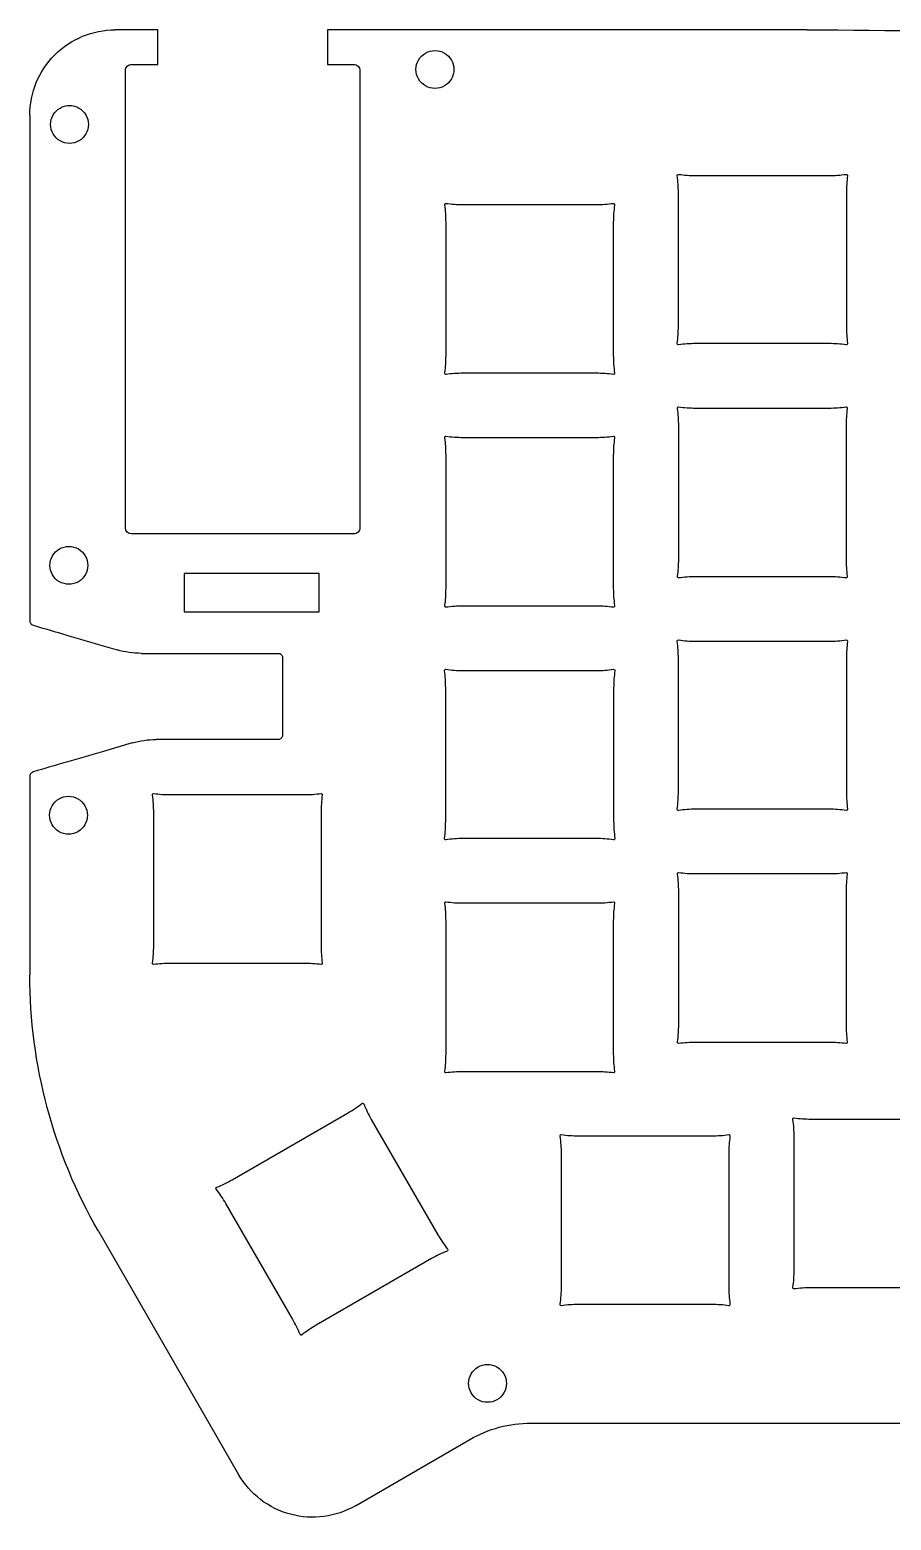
# Model space of a CAD drawing. Extents: x 0 to 308, y 0 to 122.
# Drawn here: x 0.1 to 70.6, y -0.1 to 121.8 of the extents above; entities that cross this region are included whole.
import ezdxf

# ---------------------------------------------------------------- set-up
doc = ezdxf.new("R2010")
doc.units = 0
doc.layers.add('Layer_1', color=7, linetype='CONTINUOUS')

msp = doc.modelspace()

# ---------------------------------------------------------------- linework, layer by layer
at = {"layer": 'Layer_1', "color": 7}
for points in [[(10.606562, 121.842358), (7.132167, 121.842358)], [(10.606562, 119.000808), (10.606562, 121.842358)], [(24.506568, 121.842358), (24.506568, 119.000808)], [(63.76554, 121.842358), (24.506568, 121.842358)], [(7.966561, 81.100811), (7.966561, 118.500826)], [(8.466561, 119.000808), (10.606562, 119.000808)], [(24.506568, 119.000808), (26.646566, 119.000808)], [(27.146569, 118.500826), (27.146569, 81.100811)], [(0.132162, 114.84235), (0.132162, 73.502363)], [(54.643391, 109.915935), (65.557908, 109.915935)], [(46.507864, 107.515925), (35.593347, 107.515925)], [(53.225645, 97.583665), (53.225645, 108.49819)], [(66.975653, 108.49819), (66.975653, 97.583665)], [(34.175601, 106.09818), (34.175601, 95.183652)], [(47.925609, 95.183652), (47.925609, 106.09818)], [(65.557908, 96.16592), (54.643391, 96.16592)], [(35.593347, 93.765907), (46.507864, 93.765907)], [(65.557908, 90.865884), (54.643391, 90.865884)], [(53.225645, 89.448138), (53.225645, 78.533635)], [(66.975653, 78.533635), (66.975653, 89.448138)], [(46.507864, 88.465871), (35.593347, 88.465871)], [(34.175601, 87.048125), (34.175601, 76.133622)], [(47.925609, 76.133622), (47.925609, 87.048125)], [(26.646566, 80.600801), (8.466561, 80.600801)], [(54.643391, 77.115889), (65.557908, 77.115889)], [(35.593347, 74.715876), (46.507864, 74.715876)], [(6.141518, 71.442975), (7.29617, 71.104467)], [(9.265345, 70.821785), (20.471068, 70.821785)], [(54.643391, 71.815827), (65.557908, 71.815827)], [(20.821064, 70.471794), (20.821064, 64.121784)], [(53.225645, 59.483551), (53.225645, 70.398107)], [(66.975653, 70.398107), (66.975653, 59.483551)], [(35.593347, 69.41584), (46.507864, 69.41584)], [(34.175601, 57.083565), (34.175601, 67.998068)], [(47.925612, 67.998068), (47.925612, 57.083565)], [(8.518978, 63.490593), (6.158621, 62.800611)], [(20.471068, 63.771766), (10.483036, 63.771766)], [(0.132162, 60.740959), (0.132162, 44.515598)], [(22.582607, 59.230503), (11.668091, 59.230503)], [(10.250348, 57.812731), (10.250348, 46.898254)], [(24.00035, 46.898254), (24.00035, 57.812731)], [(65.557908, 58.065805), (54.643391, 58.065805)], [(46.507864, 55.665819), (35.593347, 55.665819)], [(65.557908, 52.765796), (54.643391, 52.765796)], [(53.225645, 51.34805), (53.225645, 40.433547)], [(66.975653, 40.433547), (66.975653, 51.34805)], [(46.507864, 50.365783), (35.593347, 50.365783)], [(34.175601, 48.948037), (34.175601, 38.033534)], [(47.925609, 38.033534), (47.925609, 48.948037)], [(11.668091, 45.480482), (22.582607, 45.480482)], [(54.643391, 39.015801), (65.557908, 39.015801)], [(35.593347, 36.615788), (46.507864, 36.615788)], [(16.699606, 27.746359), (26.151855, 33.203637)], [(28.088529, 32.684709), (33.545794, 23.23248)], [(75.00563, 32.68746), (64.091111, 32.68746)], [(55.957885, 31.315752), (45.043366, 31.315752)], [(62.67337, 31.269715), (62.67337, 20.355211)], [(43.62562, 29.898007), (43.62562, 18.983503)], [(57.375631, 18.983503), (57.375631, 29.898007)], [(21.637935, 16.357457), (16.180675, 25.809711)], [(5.749019, 23.533048), (17.223961, 3.635793)], [(33.026863, 21.29578), (23.574609, 15.838528)], [(64.091111, 18.937466), (75.00563, 18.937466)], [(45.043366, 17.565758), (55.957885, 17.565758)], [(41.159134, 7.835452), (93.018013, 7.835452)], [(26.79485, 1.074755), (36.149089, 6.489911)]]:
    msp.add_lwpolyline(points, dxfattribs=at)
msp.add_lwpolyline([(23.806066, 77.367296), (12.756062, 77.367296), (12.756062, 74.227296), (23.806066, 74.227296)], close=True, dxfattribs=at)
for points in [[(2.182416, 119.792098), (3.495172, 121.104857), (5.275652, 121.842358), (7.132167, 121.842358)], [(63.76554, 121.842358), (90.886572, 121.842358), (117.954903, 119.45359), (144.656764, 114.703761)], [(0.132162, 114.84235), (0.132162, 116.698879), (0.86966, 118.479342), (2.182416, 119.792098)], [(31.745389, 118.595547), (31.74486, 119.149689), (32.040135, 119.66195), (32.519934, 119.939181)], [(32.519934, 119.939181), (32.999738, 120.216411), (33.591043, 120.216411), (34.070842, 119.939181)], [(34.070842, 119.939181), (34.550641, 119.66195), (34.845946, 119.149689), (34.845385, 118.595547)], [(7.966561, 118.500826), (7.966561, 118.633436), (8.01924, 118.760595), (8.113006, 118.854363)], [(8.113006, 118.854363), (8.206774, 118.948129), (8.333952, 119.000808), (8.466561, 119.000808)], [(26.646566, 119.000808), (26.779176, 119.000808), (26.906353, 118.948129), (27.000122, 118.854363)], [(27.000122, 118.854363), (27.09389, 118.760595), (27.146569, 118.633436), (27.146569, 118.500826)], [(32.519934, 117.251885), (32.040135, 117.529116), (31.744831, 118.041403), (31.745389, 118.595547)], [(34.845385, 118.595547), (34.845914, 118.041403), (34.550641, 117.529116), (34.070842, 117.251885)], [(34.070842, 117.251885), (33.591043, 116.974654), (32.999738, 116.974654), (32.519934, 117.251885)], [(1.831933, 114.100695), (1.831933, 114.654443), (2.127359, 115.166148), (2.606933, 115.443035)], [(2.606933, 115.443035), (3.086504, 115.719892), (3.677362, 115.719892), (4.156936, 115.443035)], [(4.156936, 115.443035), (4.636507, 115.166148), (4.931936, 114.654443), (4.931936, 114.100695)], [(2.606933, 112.75833), (2.127359, 113.035217), (1.831933, 113.546922), (1.831933, 114.100695)], [(4.931936, 114.100695), (4.931936, 113.546922), (4.636507, 113.035217), (4.156936, 112.75833)], [(4.156936, 112.75833), (3.677362, 112.481469), (3.086504, 112.481469), (2.606933, 112.75833)], [(53.126633, 109.901886), (53.122214, 109.933028), (53.132692, 109.964407), (53.15493, 109.986632)], [(53.225645, 108.49819), (53.225645, 108.967826), (53.192559, 109.436907), (53.126633, 109.901886)], [(53.15493, 109.986632), (53.177155, 110.008857), (53.208551, 110.019361), (53.239679, 110.014943)], [(53.239679, 110.014943), (53.704677, 109.949008), (54.173742, 109.915935), (54.643391, 109.915935)], [(65.557908, 109.915935), (66.027554, 109.915935), (66.496619, 109.949008), (66.961614, 110.014943)], [(66.961614, 110.014943), (66.992743, 110.019441), (67.024135, 110.008857), (67.046366, 109.986632)], [(67.074666, 109.901886), (67.008739, 109.436907), (66.975653, 108.967826), (66.975653, 108.49819)], [(67.046366, 109.986632), (67.068591, 109.964407), (67.079079, 109.933028), (67.074666, 109.901886)], [(34.104889, 107.586622), (34.082664, 107.564397), (34.072178, 107.533017), (34.076592, 107.501876)], [(34.076592, 107.501876), (34.142515, 107.036896), (34.175601, 106.567816), (34.175601, 106.09818)], [(34.189638, 107.614933), (34.158509, 107.61943), (34.127119, 107.608847), (34.104889, 107.586622)], [(35.593347, 107.515925), (35.1237, 107.515925), (34.654633, 107.548998), (34.189638, 107.614933)], [(47.91157, 107.614933), (47.446575, 107.548998), (46.97751, 107.515925), (46.507864, 107.515925)], [(47.996319, 107.586622), (47.974094, 107.608847), (47.942699, 107.619351), (47.91157, 107.614933)], [(47.925609, 106.09818), (47.925607, 106.567816), (47.958693, 107.036896), (48.024617, 107.501876)], [(48.024617, 107.501876), (48.029035, 107.533017), (48.018558, 107.564397), (47.996319, 107.586622)], [(53.126633, 96.179943), (53.192559, 96.644949), (53.225645, 97.114003), (53.225645, 97.583665)], [(66.975653, 97.583665), (66.975653, 97.114003), (67.008739, 96.644949), (67.074666, 96.179943)], [(34.175601, 95.183652), (34.175601, 94.714016), (34.142515, 94.244936), (34.076592, 93.779956)], [(48.024617, 93.779956), (47.958693, 94.244936), (47.925607, 94.714016), (47.925609, 95.183652)], [(53.154935, 96.095196), (53.13271, 96.117421), (53.122222, 96.148828), (53.126633, 96.179943)], [(53.239679, 96.066912), (53.208553, 96.062414), (53.177163, 96.072998), (53.154935, 96.095196)], [(54.643391, 96.16592), (54.173742, 96.16592), (53.704677, 96.13282), (53.239679, 96.066912)], [(66.961614, 96.066912), (66.496619, 96.13282), (66.027554, 96.16592), (65.557908, 96.16592)], [(67.046366, 96.095196), (67.024141, 96.072971), (66.992743, 96.062494), (66.961614, 96.066912)], [(67.074666, 96.179943), (67.079084, 96.148828), (67.068607, 96.117421), (67.046366, 96.095196)], [(34.076592, 93.779956), (34.072173, 93.748815), (34.08265, 93.717435), (34.104886, 93.695184)], [(34.104886, 93.695184), (34.127111, 93.672959), (34.158509, 93.662481), (34.189638, 93.6669)], [(34.189638, 93.6669), (34.654633, 93.732834), (35.1237, 93.765907), (35.593347, 93.765907)], [(46.507864, 93.765907), (46.97751, 93.765907), (47.446575, 93.732834), (47.91157, 93.6669)], [(47.91157, 93.6669), (47.942699, 93.662402), (47.974089, 93.672985), (47.996319, 93.695184)], [(47.996319, 93.695184), (48.018544, 93.717409), (48.029032, 93.748815), (48.024617, 93.779956)], [(53.154935, 90.93658), (53.13271, 90.914355), (53.122222, 90.882976), (53.126633, 90.851834)], [(53.126633, 90.851834), (53.192559, 90.386828), (53.225645, 89.917774), (53.225645, 89.448138)], [(53.239684, 90.964891), (53.208553, 90.969389), (53.177163, 90.958805), (53.154935, 90.93658)], [(54.643391, 90.865884), (54.173742, 90.865884), (53.704682, 90.898957), (53.239684, 90.964891)], [(66.961614, 90.964891), (66.496619, 90.898957), (66.027554, 90.865884), (65.557908, 90.865884)], [(67.046366, 90.93658), (67.024141, 90.958805), (66.992743, 90.969309), (66.961614, 90.964891)], [(66.975653, 89.448138), (66.975653, 89.917774), (67.008739, 90.386828), (67.074666, 90.851834)], [(67.074666, 90.851834), (67.079084, 90.882976), (67.068607, 90.914355), (67.046366, 90.93658)], [(34.104889, 88.536568), (34.082664, 88.514343), (34.072178, 88.482963), (34.076592, 88.451821)], [(34.076592, 88.451821), (34.142515, 87.986842), (34.175601, 87.517761), (34.175601, 87.048125)], [(34.189638, 88.564878), (34.158509, 88.569376), (34.127119, 88.558793), (34.104889, 88.536568)], [(35.593347, 88.465871), (35.1237, 88.465871), (34.654633, 88.498944), (34.189638, 88.564878)], [(47.91157, 88.564878), (47.446575, 88.498944), (46.97751, 88.465871), (46.507864, 88.465871)], [(47.996319, 88.536568), (47.974094, 88.558793), (47.942699, 88.569297), (47.91157, 88.564878)], [(47.925609, 87.048125), (47.925609, 87.517761), (47.958695, 87.986842), (48.024622, 88.451821)], [(48.024622, 88.451821), (48.02904, 88.482963), (48.018536, 88.514343), (47.996319, 88.536568)], [(8.466561, 80.600801), (8.190418, 80.600801), (7.966561, 80.824665), (7.966561, 81.100811)], [(27.000122, 80.747248), (26.90635, 80.65348), (26.779176, 80.600801), (26.646566, 80.600801)], [(27.146569, 81.100811), (27.146569, 80.968202), (27.09389, 80.841017), (27.000122, 80.747248)], [(1.780365, 78.021797), (1.780365, 78.575571), (2.075797, 79.08725), (2.555368, 79.364137)], [(2.555368, 79.364137), (3.03494, 79.641023), (3.625797, 79.641023), (4.105371, 79.364137)], [(4.105371, 79.364137), (4.584943, 79.08725), (4.880372, 78.575571), (4.880372, 78.021797)], [(53.225645, 78.533635), (53.225645, 78.063972), (53.192559, 77.594918), (53.126633, 77.129912)], [(67.074666, 77.129912), (67.008739, 77.594918), (66.975653, 78.063972), (66.975653, 78.533635)], [(2.555368, 76.679458), (2.075797, 76.956345), (1.780365, 77.46805), (1.780365, 78.021797)], [(4.880372, 78.021797), (4.880372, 77.46805), (4.584943, 76.956345), (4.105371, 76.679458)], [(53.126633, 77.129912), (53.122214, 77.098797), (53.132692, 77.067391), (53.154935, 77.045166)], [(53.154935, 77.045166), (53.17716, 77.022941), (53.208553, 77.012463), (53.239684, 77.016882)], [(53.239684, 77.016882), (53.704682, 77.08279), (54.173742, 77.115889), (54.643391, 77.115889)], [(65.557908, 77.115889), (66.027554, 77.115889), (66.496619, 77.08279), (66.961614, 77.016882)], [(66.961614, 77.016882), (66.992743, 77.012384), (67.024133, 77.022967), (67.046366, 77.045166)], [(67.046366, 77.045166), (67.068591, 77.067391), (67.079079, 77.098797), (67.074666, 77.129912)], [(4.105371, 76.679458), (3.625797, 76.402571), (3.03494, 76.402571), (2.555368, 76.679458)], [(34.175601, 76.133622), (34.175601, 75.663986), (34.142515, 75.194905), (34.076592, 74.729926)], [(48.024622, 74.729926), (47.958695, 75.194905), (47.925609, 75.663986), (47.925609, 76.133622)], [(34.076592, 74.729926), (34.072173, 74.698784), (34.08265, 74.667404), (34.104889, 74.645153)], [(34.104889, 74.645153), (34.127114, 74.622928), (34.158509, 74.61245), (34.189638, 74.616869)], [(34.189638, 74.616869), (34.654633, 74.682803), (35.1237, 74.715876), (35.593347, 74.715876)], [(46.507864, 74.715876), (46.97751, 74.715876), (47.446575, 74.682803), (47.91157, 74.616869)], [(47.91157, 74.616869), (47.942699, 74.612371), (47.974089, 74.622954), (47.996319, 74.645153)], [(47.996319, 74.645153), (48.018544, 74.667378), (48.029035, 74.698784), (48.024622, 74.729926)], [(0.132162, 73.502363), (0.132162, 73.468231), (0.136501, 73.434206), (0.1451, 73.401159)], [(0.1451, 73.401159), (0.153699, 73.368113), (0.166452, 73.33631), (0.18306, 73.306491)], [(0.18306, 73.306491), (0.20846, 73.26093), (0.24248, 73.220766), (0.28325, 73.188249)], [(0.28325, 73.188249), (0.323879, 73.155837), (0.370438, 73.131654), (0.420328, 73.117076)], [(0.420323, 73.117076), (1.327165, 72.852069), (2.247287, 72.58304), (3.152126, 72.318324)], [(3.152126, 72.318324), (4.138391, 72.029795), (5.152673, 71.732853), (6.141518, 71.442975)], [(9.265345, 70.821785), (8.598845, 70.821785), (7.935758, 70.916983), (7.29617, 71.104467)], [(20.471068, 70.821785), (20.563889, 70.821785), (20.652916, 70.784929), (20.718554, 70.719286)], [(53.126633, 71.801804), (53.122214, 71.832919), (53.132692, 71.864325), (53.154935, 71.88655)], [(53.225645, 70.398107), (53.225645, 70.867744), (53.192559, 71.336798), (53.126633, 71.801804)], [(53.154935, 71.88655), (53.17716, 71.908775), (53.208553, 71.919252), (53.239684, 71.91486)], [(53.239684, 71.91486), (53.704682, 71.848926), (54.173742, 71.815827), (54.643391, 71.815827)], [(65.557908, 71.815827), (66.027554, 71.815827), (66.496619, 71.848926), (66.961614, 71.91486)], [(66.961614, 71.91486), (66.992743, 71.919358), (67.024133, 71.908775), (67.046366, 71.88655)], [(67.074666, 71.801804), (67.008739, 71.336798), (66.975653, 70.867744), (66.975653, 70.398107)], [(67.046366, 71.88655), (67.068591, 71.864325), (67.079079, 71.832919), (67.074666, 71.801804)], [(20.718554, 70.719286), (20.784192, 70.653642), (20.821067, 70.56461), (20.821064, 70.471794)], [(34.104889, 69.486537), (34.127114, 69.508762), (34.158509, 69.519266), (34.18964, 69.514847)], [(34.18964, 69.514847), (34.654638, 69.448913), (35.1237, 69.41584), (35.593347, 69.41584)], [(46.507864, 69.41584), (46.97751, 69.41584), (47.446575, 69.448913), (47.91157, 69.514847)], [(47.91157, 69.514847), (47.942699, 69.519345), (47.974089, 69.508762), (47.996319, 69.486537)], [(34.076592, 69.401791), (34.072173, 69.432932), (34.08265, 69.464312), (34.104889, 69.486537)], [(34.175601, 67.998068), (34.175601, 68.467731), (34.142515, 68.936785), (34.076592, 69.401791)], [(48.024622, 69.401791), (47.958695, 68.936785), (47.925612, 68.467731), (47.925612, 67.998068)], [(47.996319, 69.486537), (48.018544, 69.464312), (48.029035, 69.432932), (48.024622, 69.401791)], [(8.518978, 63.490593), (9.15699, 63.677098), (9.81832, 63.771766), (10.483036, 63.771766)], [(20.718562, 63.874292), (20.652919, 63.808649), (20.563897, 63.771766), (20.471068, 63.771766)], [(20.821064, 64.121784), (20.82107, 64.028968), (20.784197, 63.939935), (20.718562, 63.874292)], [(6.158621, 62.800611), (5.162217, 62.509331), (4.139508, 62.210748), (3.145181, 61.920685)], [(0.248068, 61.023455), (0.211296, 60.986228), (0.182163, 60.942148), (0.162293, 60.89373)], [(0.327809, 61.085923), (0.298688, 61.068461), (0.271899, 61.047559), (0.248068, 61.023455)], [(0.420617, 61.126352), (0.388091, 61.116827), (0.356905, 61.103333), (0.327809, 61.085923)], [(3.145181, 61.920685), (2.242712, 61.657424), (1.32508, 61.389903), (0.420617, 61.126352)], [(0.162293, 60.89373), (0.142396, 60.845258), (0.132162, 60.793346), (0.132162, 60.740959)], [(1.751142, 57.571775), (1.751142, 58.125548), (2.046574, 58.637253), (2.526142, 58.914114)], [(2.526142, 58.914114), (3.005714, 59.191001), (3.596572, 59.191001), (4.076145, 58.914114)], [(4.076145, 58.914114), (4.555717, 58.637253), (4.851146, 58.125548), (4.851146, 57.571775)], [(10.179632, 59.301226), (10.157407, 59.279001), (10.146919, 59.247595), (10.151338, 59.216454)], [(10.151338, 59.216454), (10.217262, 58.751448), (10.250348, 58.282394), (10.250348, 57.812731)], [(10.264381, 59.32951), (10.233253, 59.334008), (10.201863, 59.323425), (10.179632, 59.301226)], [(11.668091, 59.230503), (11.198444, 59.230503), (10.729379, 59.263603), (10.264381, 59.32951)], [(23.986314, 59.32951), (23.521316, 59.263603), (23.052257, 59.230503), (22.582607, 59.230503)], [(24.071066, 59.301226), (24.048841, 59.323451), (24.017442, 59.333929), (23.986314, 59.32951)], [(24.00035, 57.812731), (24.00035, 58.282394), (24.033434, 58.751448), (24.09936, 59.216454)], [(24.09936, 59.216454), (24.103779, 59.247595), (24.093301, 59.278975), (24.071066, 59.301226)], [(53.126633, 58.079855), (53.192559, 58.544861), (53.225645, 59.013915), (53.225645, 59.483551)], [(66.975653, 59.483551), (66.975656, 59.013915), (67.008739, 58.544861), (67.074666, 58.079855)], [(2.526142, 56.229435), (2.046574, 56.506349), (1.751142, 57.018054), (1.751142, 57.571775)], [(4.851146, 57.571775), (4.851146, 57.018054), (4.555717, 56.506349), (4.076145, 56.229435)], [(53.15493, 57.995109), (53.132705, 58.017334), (53.122217, 58.04874), (53.126633, 58.079855)], [(53.239684, 57.966798), (53.208553, 57.9623), (53.177158, 57.972884), (53.15493, 57.995109)], [(54.643391, 58.065805), (54.173742, 58.065805), (53.704682, 58.032732), (53.239684, 57.966798)], [(66.961614, 57.966798), (66.496619, 58.032732), (66.027554, 58.065805), (65.557908, 58.065805)], [(67.046368, 57.995109), (67.024143, 57.972884), (66.992745, 57.962406), (66.961614, 57.966798)], [(67.074666, 58.079855), (67.079084, 58.04874), (67.068607, 58.017334), (67.046368, 57.995109)], [(4.076145, 56.229435), (3.596572, 55.952575), (3.005714, 55.952575), (2.526142, 56.229435)], [(34.076592, 55.679868), (34.142515, 56.144874), (34.175601, 56.613955), (34.175601, 57.083565)], [(47.925612, 57.083565), (47.925612, 56.613955), (47.958695, 56.144874), (48.024622, 55.679868)], [(34.104886, 55.595122), (34.082661, 55.617347), (34.072173, 55.648753), (34.076592, 55.679868)], [(34.18964, 55.566812), (34.158509, 55.562314), (34.127116, 55.572897), (34.104886, 55.595122)], [(35.593347, 55.665819), (35.1237, 55.665819), (34.654638, 55.632746), (34.18964, 55.566812)], [(47.91157, 55.566812), (47.446575, 55.632746), (46.97751, 55.665819), (46.507864, 55.665819)], [(47.996325, 55.595122), (47.9741, 55.572897), (47.942701, 55.562393), (47.91157, 55.566812)], [(48.024622, 55.679868), (48.02904, 55.648753), (48.018563, 55.617347), (47.996325, 55.595122)], [(53.15493, 52.836519), (53.132705, 52.814294), (53.122217, 52.782888), (53.126633, 52.751746)], [(53.126633, 52.751746), (53.192559, 52.286767), (53.225645, 51.817713), (53.225645, 51.34805)], [(53.239684, 52.864803), (53.208553, 52.869301), (53.177158, 52.858718), (53.15493, 52.836519)], [(54.643391, 52.765796), (54.173742, 52.765796), (53.704682, 52.798895), (53.239684, 52.864803)], [(66.961614, 52.864803), (66.496619, 52.798895), (66.027554, 52.765796), (65.557908, 52.765796)], [(67.046368, 52.836519), (67.024143, 52.858744), (66.992745, 52.869222), (66.961614, 52.864803)], [(66.975653, 51.34805), (66.975656, 51.817713), (67.008739, 52.286767), (67.074666, 52.751746)], [(67.074666, 52.751746), (67.079084, 52.782888), (67.068607, 52.814268), (67.046368, 52.836519)], [(34.104894, 50.436506), (34.082669, 50.414281), (34.072184, 50.382902), (34.076592, 50.35176)], [(34.076592, 50.35176), (34.142515, 49.886781), (34.175601, 49.4177), (34.175601, 48.948037)], [(34.189638, 50.46479), (34.158517, 50.469288), (34.127127, 50.458705), (34.104894, 50.436506)], [(35.593347, 50.365783), (35.1237, 50.365783), (34.654633, 50.398882), (34.189638, 50.46479)], [(47.91157, 50.46479), (47.446575, 50.398882), (46.97751, 50.365783), (46.507864, 50.365783)], [(47.996311, 50.436506), (47.974086, 50.458731), (47.942696, 50.469209), (47.91157, 50.46479)], [(47.925609, 48.948037), (47.925609, 49.4177), (47.958695, 49.886781), (48.024622, 50.35176)], [(48.024622, 50.35176), (48.029014, 50.382902), (48.018536, 50.414281), (47.996311, 50.436506)], [(10.250348, 46.898254), (10.250348, 46.428618), (10.217262, 45.959537), (10.151338, 45.494558)], [(24.09936, 45.494558), (24.033434, 45.959537), (24.00035, 46.428618), (24.00035, 46.898254)], [(10.151338, 45.494558), (10.146919, 45.463416), (10.157397, 45.43201), (10.179632, 45.409785)], [(10.179632, 45.409785), (10.201857, 45.38756), (10.233253, 45.377083), (10.264381, 45.381475)], [(10.264381, 45.381475), (10.729379, 45.447409), (11.198444, 45.480508), (11.668091, 45.480482)], [(22.582607, 45.480482), (23.052257, 45.480508), (23.521316, 45.447409), (23.986314, 45.381475)], [(23.986314, 45.381475), (24.017442, 45.376977), (24.048835, 45.38756), (24.071066, 45.409785)], [(24.071066, 45.409785), (24.093291, 45.43201), (24.103776, 45.463416), (24.09936, 45.494558)], [(5.749019, 23.533048), (2.06923, 29.91367), (0.132159, 37.149877), (0.132162, 44.515598)], [(53.225645, 40.433547), (53.225645, 39.963884), (53.192559, 39.494804), (53.126633, 39.029824)], [(67.074666, 39.029824), (67.008739, 39.494804), (66.975653, 39.963884), (66.975653, 40.433547)], [(53.126633, 39.029824), (53.122214, 38.998683), (53.132718, 38.967303), (53.154943, 38.945078)], [(67.046358, 38.945078), (67.068583, 38.967303), (67.079071, 38.998683), (67.074666, 39.029824)], [(34.175601, 38.033534), (34.175601, 37.563871), (34.142515, 37.094817), (34.076592, 36.629838)], [(48.024622, 36.629838), (47.958695, 37.094817), (47.925609, 37.563871), (47.925609, 38.033534)], [(53.154943, 38.945078), (53.177168, 38.922853), (53.208561, 38.912375), (53.239684, 38.916794)], [(53.239684, 38.916794), (53.704682, 38.982702), (54.173742, 39.015801), (54.643391, 39.015801)], [(65.557908, 39.015801), (66.027554, 39.015801), (66.496619, 38.982702), (66.961614, 38.916794)], [(66.961614, 38.916794), (66.99274, 38.912296), (67.024128, 38.922879), (67.046358, 38.945078)], [(34.076592, 36.629838), (34.072173, 36.598696), (34.08265, 36.567317), (34.104886, 36.545065)], [(34.189638, 36.516781), (34.654633, 36.582689), (35.1237, 36.615788), (35.593347, 36.615788)], [(46.507864, 36.615788), (46.97751, 36.615788), (47.446575, 36.582689), (47.91157, 36.516781)], [(47.996325, 36.545065), (48.01855, 36.56729), (48.029038, 36.598696), (48.024622, 36.629838)], [(34.104886, 36.545065), (34.127111, 36.52284), (34.158509, 36.512363), (34.189638, 36.516781)], [(47.91157, 36.516781), (47.942701, 36.512283), (47.974094, 36.522867), (47.996325, 36.545065)], [(26.151855, 33.203637), (26.558579, 33.438455), (26.948258, 33.701636), (27.317998, 33.991223)], [(27.317998, 33.991223), (27.342736, 34.010538), (27.375166, 34.017153), (27.405533, 34.00895)], [(27.405533, 34.009083), (27.435899, 34.000881), (27.460675, 33.979026), (27.472422, 33.949869)], [(27.472422, 33.949869), (27.647828, 33.514205), (27.853706, 33.091427), (28.088529, 32.684709)], [(62.60265, 32.758157), (62.580425, 32.735932), (62.569942, 32.704526), (62.574358, 32.673411)], [(62.574358, 32.673411), (62.640279, 32.208405), (62.67337, 31.739351), (62.67337, 31.269715)], [(62.687401, 32.786468), (62.656273, 32.790966), (62.62488, 32.780382), (62.60265, 32.758157)], [(64.091111, 32.68746), (63.621464, 32.68746), (63.152399, 32.720533), (62.687401, 32.786468)], [(43.55491, 31.386449), (43.532685, 31.364224), (43.522197, 31.332818), (43.526613, 31.301703)], [(43.526613, 31.301703), (43.59254, 30.836697), (43.62562, 30.367643), (43.62562, 29.898007)], [(43.639657, 31.41476), (43.608528, 31.419258), (43.577135, 31.408674), (43.55491, 31.386449)], [(45.043366, 31.315752), (44.573719, 31.315752), (44.104655, 31.348825), (43.639657, 31.41476)], [(57.361595, 31.41476), (56.896597, 31.348825), (56.427532, 31.315752), (55.957885, 31.315752)], [(57.446346, 31.386449), (57.424121, 31.408674), (57.392723, 31.419152), (57.361595, 31.41476)], [(57.375631, 29.898007), (57.375631, 30.367643), (57.408717, 30.836697), (57.474641, 31.301703)], [(57.474641, 31.301703), (57.479059, 31.332818), (57.468582, 31.364224), (57.446346, 31.386449)], [(15.393078, 26.975838), (15.373684, 27.000709), (15.367096, 27.033014), (15.375219, 27.063389)], [(15.375221, 27.063389), (15.383371, 27.093736), (15.405294, 27.118501), (15.434456, 27.130249)], [(16.180675, 25.809711), (15.945852, 26.216403), (15.682668, 26.606109), (15.393078, 26.975838)], [(15.434456, 27.130249), (15.87012, 27.305668), (16.29288, 27.511514), (16.699606, 27.746359)], [(33.545794, 23.23248), (33.780615, 22.825736), (34.043799, 22.436057), (34.333389, 22.066327)], [(34.351259, 21.978777), (34.343109, 21.948402), (34.321175, 21.923637), (34.292008, 21.91189)], [(34.333389, 22.066327), (34.352783, 22.041457), (34.359397, 22.009151), (34.351248, 21.978777)], [(34.292008, 21.91189), (33.856352, 21.736471), (33.433584, 21.530598), (33.026863, 21.29578)], [(62.67337, 20.355211), (62.67337, 19.885549), (62.640279, 19.416495), (62.574358, 18.951489)], [(43.62562, 18.983503), (43.62562, 18.513841), (43.59254, 18.044787), (43.526613, 17.579781)], [(57.474641, 17.579781), (57.408715, 18.044787), (57.375628, 18.513841), (57.375631, 18.983503)], [(62.574358, 18.951489), (62.569939, 18.920347), (62.580443, 18.888968), (62.602663, 18.866743)], [(62.602663, 18.866743), (62.624888, 18.844517), (62.656278, 18.83404), (62.687401, 18.838459)], [(62.687401, 18.838459), (63.152399, 18.904366), (63.621464, 18.937466), (64.091111, 18.937466)], [(43.526613, 17.579781), (43.522195, 17.548639), (43.532699, 17.51726), (43.554924, 17.495034)], [(43.554924, 17.495034), (43.577149, 17.472809), (43.608534, 17.462332), (43.639657, 17.46675)], [(43.639657, 17.46675), (44.104655, 17.532658), (44.573719, 17.565758), (45.043366, 17.565758)], [(55.957885, 17.565758), (56.427532, 17.565758), (56.896597, 17.532658), (57.361595, 17.46675)], [(57.361595, 17.46675), (57.392718, 17.462253), (57.424103, 17.472836), (57.446333, 17.495034)], [(57.446333, 17.495034), (57.468558, 17.51726), (57.479046, 17.548639), (57.474641, 17.579781)], [(22.254042, 15.092296), (22.078636, 15.52796), (21.872758, 15.950712), (21.637935, 16.357457)], [(22.320923, 15.033056), (22.290557, 15.041258), (22.265784, 15.063139), (22.254042, 15.092296)], [(22.408469, 15.050916), (22.38373, 15.031601), (22.351292, 15.024986), (22.320923, 15.033188)], [(23.574609, 15.838528), (23.167885, 15.603684), (22.778206, 15.340502), (22.408469, 15.050916)], [(36.050566, 11.085466), (36.050566, 11.639214), (36.345995, 12.150919), (36.825567, 12.427806)], [(36.825567, 12.427806), (37.30514, 12.704693), (37.895998, 12.704693), (38.37557, 12.427806)], [(38.37557, 12.427806), (38.855141, 12.150919), (39.150572, 11.639214), (39.150572, 11.085466)], [(36.825567, 9.743127), (36.345995, 10.020014), (36.050566, 10.531693), (36.050566, 11.085466)], [(39.150572, 11.085466), (39.150572, 10.531693), (38.855141, 10.020014), (38.37557, 9.743127)], [(38.37557, 9.743127), (37.895998, 9.46624), (37.30514, 9.46624), (36.825567, 9.743127)], [(36.149089, 6.489911), (37.671668, 7.371319), (39.399834, 7.835452), (41.159134, 7.835452)], [(21.478383, 0.370777), (19.683042, 0.851181), (18.152441, 2.025828), (17.223961, 3.635793)], [(26.79485, 1.074755), (25.186416, 0.143632), (23.273724, -0.109628), (21.478383, 0.370777)]]:
    msp.add_open_spline(points, degree=3, dxfattribs=at)

doc.saveas('drawing.dxf')
